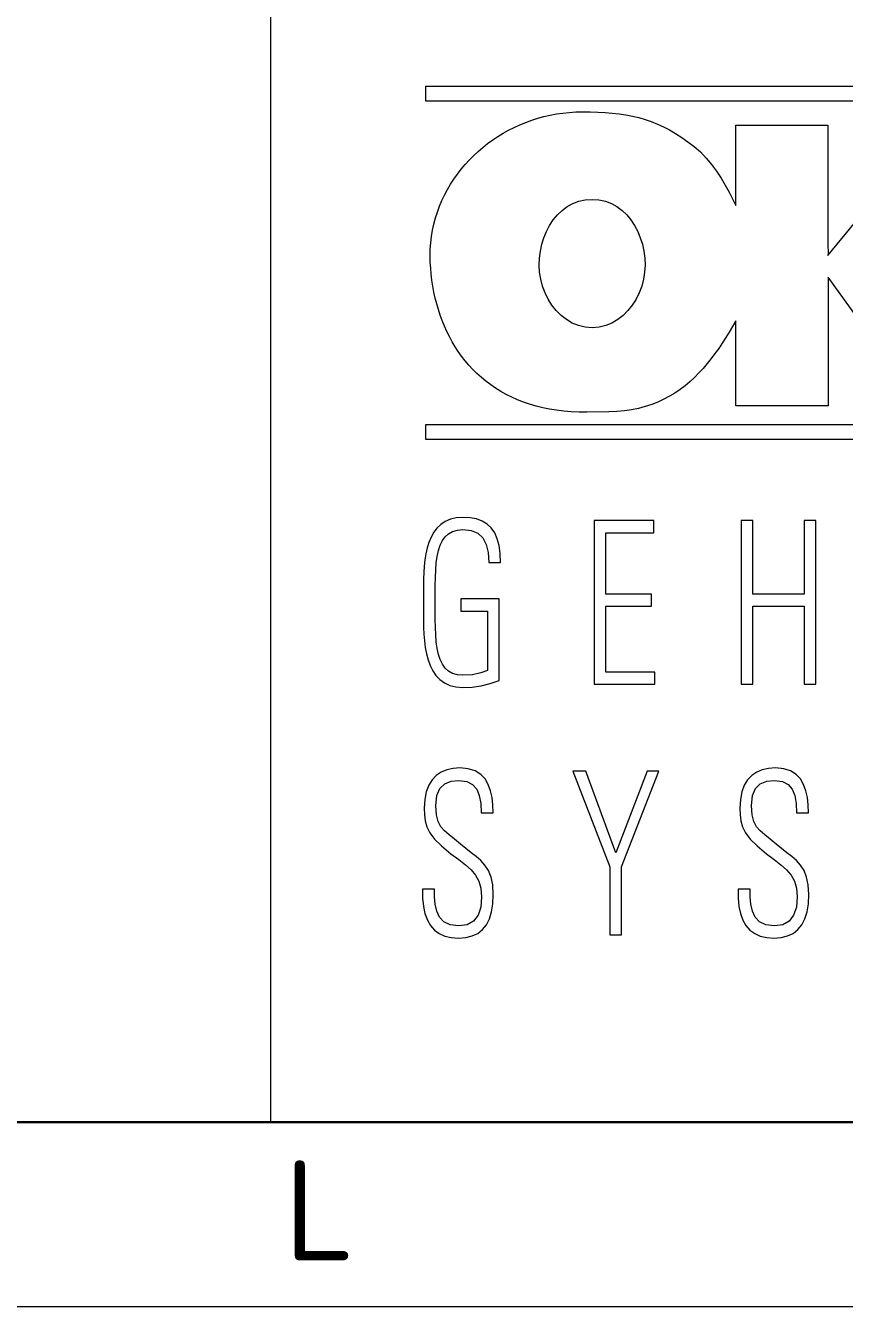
# Model space of a CAD drawing. Header units: millimetres. Extents: x 0 to 1188, y 0 to 841.
# Drawn here: x 1047.69 to 1068.1, y 0.4 to 32.36 of the extents above; entities that cross this region are included whole.
import ezdxf

# ---------------------------------------------------------------- set-up
doc = ezdxf.new("R2010")
doc.units = ezdxf.units.MM
doc.linetypes.add('SLD-Durchgehend', pattern=[0])
doc.styles.add('SLDTEXTSTYLE1', font='isocp___.ttf', dxfattribs={"width": 1.1})

msp = doc.modelspace()

# ---------------------------------------------------------------- linework, layer by layer
at = {"color": 7, "linetype": 'SLD-Durchgehend', "lineweight": 0}
for p, q in [((1053.799, 5), (1053.799, 53)), ((1057.662, 30.85), (1083.537, 30.85)), ((1057.662, 30.475), (1057.662, 30.85)), ((1057.662, 30.85), (1083.537, 30.85)), ((1057.662, 30.475), (1057.662, 30.85)), ((1083.537, 30.475), (1057.662, 30.475)), ((1083.537, 30.475), (1057.662, 30.475)), ((1060.305, 30), (1060.456, 30.048)), ((1060.305, 30), (1060.456, 30.048)), ((1060.456, 30.048), (1060.609, 30.09)), ((1060.456, 30.048), (1060.609, 30.09)), ((1060.609, 30.09), (1060.764, 30.126)), ((1060.609, 30.09), (1060.764, 30.126)), ((1060.764, 30.126), (1060.921, 30.156)), ((1060.764, 30.126), (1060.921, 30.156)), ((1060.921, 30.156), (1061.08, 30.179)), ((1060.921, 30.156), (1061.08, 30.179)), ((1061.08, 30.179), (1061.241, 30.196)), ((1061.08, 30.179), (1061.241, 30.196)), ((1061.241, 30.196), (1061.403, 30.207)), ((1061.241, 30.196), (1061.403, 30.207)), ((1061.403, 30.207), (1061.567, 30.21)), ((1061.403, 30.207), (1061.567, 30.21)), ((1061.567, 30.21), (1061.764, 30.208)), ((1061.567, 30.21), (1061.764, 30.208)), ((1061.764, 30.208), (1061.954, 30.203)), ((1061.764, 30.208), (1061.954, 30.203)), ((1061.954, 30.203), (1062.138, 30.193)), ((1061.954, 30.203), (1062.138, 30.193)), ((1062.138, 30.193), (1062.315, 30.178)), ((1062.138, 30.193), (1062.315, 30.178)), ((1062.315, 30.178), (1062.487, 30.159)), ((1062.315, 30.178), (1062.487, 30.159)), ((1062.487, 30.159), (1062.654, 30.133)), ((1062.487, 30.159), (1062.654, 30.133)), ((1062.654, 30.133), (1062.817, 30.102)), ((1062.654, 30.133), (1062.817, 30.102)), ((1062.817, 30.102), (1062.977, 30.064)), ((1062.817, 30.102), (1062.977, 30.064)), ((1062.977, 30.064), (1063.134, 30.018)), ((1062.977, 30.064), (1063.134, 30.018)), ((1059.594, 29.674), (1059.73, 29.75)), ((1059.594, 29.674), (1059.73, 29.75)), ((1059.73, 29.75), (1059.869, 29.821)), ((1059.73, 29.75), (1059.869, 29.821)), ((1059.869, 29.821), (1060.012, 29.886)), ((1059.869, 29.821), (1060.012, 29.886)), ((1060.012, 29.886), (1060.157, 29.946)), ((1060.012, 29.886), (1060.157, 29.946)), ((1060.157, 29.946), (1060.305, 30)), ((1060.157, 29.946), (1060.305, 30)), ((1063.134, 30.018), (1063.288, 29.966)), ((1063.134, 30.018), (1063.288, 29.966)), ((1063.288, 29.966), (1063.441, 29.905)), ((1063.288, 29.966), (1063.441, 29.905)), ((1063.441, 29.905), (1063.592, 29.835)), ((1063.441, 29.905), (1063.592, 29.835)), ((1063.592, 29.835), (1063.744, 29.757)), ((1063.592, 29.835), (1063.744, 29.757)), ((1063.744, 29.757), (1063.895, 29.669)), ((1063.744, 29.757), (1063.895, 29.669)), ((1065.392, 28.255), (1065.392, 29.875)), ((1065.392, 29.875), (1067.692, 29.875)), ((1065.392, 28.255), (1065.392, 29.875)), ((1065.392, 29.875), (1067.692, 29.875)), ((1067.692, 26.62), (1070.372, 29.91)), ((1067.692, 26.62), (1070.372, 29.91)), ((1067.692, 29.875), (1067.692, 29.673)), ((1067.692, 29.875), (1067.692, 29.673)), ((1059.086, 29.32), (1059.207, 29.416)), ((1059.086, 29.32), (1059.207, 29.416)), ((1059.207, 29.416), (1059.332, 29.507)), ((1059.207, 29.416), (1059.332, 29.507)), ((1059.332, 29.507), (1059.461, 29.593)), ((1059.332, 29.507), (1059.461, 29.593)), ((1059.461, 29.593), (1059.594, 29.674)), ((1059.461, 29.593), (1059.594, 29.674)), ((1063.895, 29.669), (1064.047, 29.572)), ((1063.895, 29.669), (1064.047, 29.572)), ((1064.047, 29.572), (1064.201, 29.464)), ((1064.047, 29.572), (1064.201, 29.464)), ((1064.201, 29.464), (1064.357, 29.345)), ((1064.201, 29.464), (1064.357, 29.345)), ((1067.692, 29.673), (1067.692, 29.479)), ((1067.692, 29.673), (1067.692, 29.479)), ((1067.692, 29.479), (1067.692, 29.293)), ((1067.692, 29.479), (1067.692, 29.293)), ((1058.748, 29.006), (1058.856, 29.115)), ((1058.748, 29.006), (1058.856, 29.115)), ((1058.856, 29.115), (1058.969, 29.22)), ((1058.856, 29.115), (1058.969, 29.22)), ((1058.969, 29.22), (1059.086, 29.32)), ((1058.969, 29.22), (1059.086, 29.32)), ((1064.357, 29.345), (1064.511, 29.207)), ((1064.357, 29.345), (1064.511, 29.207)), ((1064.511, 29.207), (1064.655, 29.056)), ((1064.511, 29.207), (1064.655, 29.056)), ((1067.692, 29.293), (1067.692, 29.114)), ((1067.692, 29.293), (1067.692, 29.114)), ((1067.692, 29.114), (1067.692, 28.94)), ((1067.692, 29.114), (1067.692, 28.94)), ((1058.453, 28.654), (1058.546, 28.775)), ((1058.453, 28.654), (1058.546, 28.775)), ((1058.546, 28.775), (1058.645, 28.893)), ((1058.546, 28.775), (1058.645, 28.893)), ((1058.645, 28.893), (1058.748, 29.006)), ((1058.645, 28.893), (1058.748, 29.006)), ((1064.655, 29.056), (1064.789, 28.894)), ((1064.655, 29.056), (1064.789, 28.894)), ((1064.789, 28.894), (1064.912, 28.725)), ((1064.789, 28.894), (1064.912, 28.725)), ((1067.692, 28.94), (1067.692, 28.77)), ((1067.692, 28.94), (1067.692, 28.77)), ((1067.692, 28.77), (1067.692, 28.603)), ((1067.692, 28.77), (1067.692, 28.603)), ((1058.281, 28.4), (1058.364, 28.529)), ((1058.281, 28.4), (1058.364, 28.529)), ((1058.364, 28.529), (1058.453, 28.654)), ((1058.364, 28.529), (1058.453, 28.654)), ((1064.912, 28.725), (1065.026, 28.551)), ((1064.912, 28.725), (1065.026, 28.551)), ((1065.026, 28.551), (1065.13, 28.376)), ((1065.026, 28.551), (1065.13, 28.376)), ((1067.692, 28.603), (1067.692, 28.437)), ((1067.692, 28.603), (1067.692, 28.437)), ((1058.067, 27.994), (1058.133, 28.133)), ((1058.067, 27.994), (1058.133, 28.133)), ((1058.133, 28.133), (1058.204, 28.268)), ((1058.133, 28.133), (1058.204, 28.268)), ((1058.204, 28.268), (1058.281, 28.4)), ((1058.204, 28.268), (1058.281, 28.4)), ((1065.13, 28.376), (1065.226, 28.203)), ((1065.13, 28.376), (1065.226, 28.203)), ((1065.226, 28.203), (1065.313, 28.035)), ((1065.226, 28.203), (1065.313, 28.035)), ((1065.394, 28.131), (1065.392, 28.255)), ((1065.394, 28.131), (1065.392, 28.255)), ((1065.396, 27.996), (1065.394, 28.131)), ((1065.396, 27.996), (1065.394, 28.131)), ((1067.692, 28.437), (1067.692, 28.272)), ((1067.692, 28.437), (1067.692, 28.272)), ((1067.692, 28.272), (1067.692, 28.107)), ((1067.692, 28.272), (1067.692, 28.107)), ((1057.954, 27.707), (1058.008, 27.852)), ((1057.954, 27.707), (1058.008, 27.852)), ((1058.008, 27.852), (1058.067, 27.994)), ((1058.008, 27.852), (1058.067, 27.994)), ((1061.064, 27.749), (1061.192, 27.843)), ((1061.064, 27.749), (1061.192, 27.843)), ((1061.192, 27.843), (1061.331, 27.92)), ((1061.192, 27.843), (1061.331, 27.92)), ((1061.331, 27.92), (1061.481, 27.977)), ((1061.331, 27.92), (1061.481, 27.977)), ((1061.481, 27.977), (1061.641, 28.013)), ((1061.481, 27.977), (1061.641, 28.013)), ((1061.641, 28.013), (1061.812, 28.025)), ((1061.641, 28.013), (1061.812, 28.025)), ((1061.812, 28.025), (1061.983, 28.013)), ((1061.812, 28.025), (1061.983, 28.013)), ((1061.983, 28.013), (1062.143, 27.977)), ((1061.983, 28.013), (1062.143, 27.977)), ((1062.143, 27.977), (1062.293, 27.92)), ((1062.143, 27.977), (1062.293, 27.92)), ((1062.293, 27.92), (1062.432, 27.843)), ((1062.293, 27.92), (1062.432, 27.843)), ((1062.432, 27.843), (1062.56, 27.749)), ((1062.432, 27.843), (1062.56, 27.749)), ((1065.313, 28.035), (1065.392, 27.875)), ((1065.313, 28.035), (1065.392, 27.875)), ((1065.392, 27.875), (1065.396, 27.996)), ((1065.392, 27.875), (1065.396, 27.996)), ((1067.692, 28.107), (1067.692, 27.939)), ((1067.692, 28.107), (1067.692, 27.939)), ((1067.692, 27.939), (1067.692, 27.767)), ((1067.692, 27.939), (1067.692, 27.767)), ((1057.868, 27.41), (1057.908, 27.56)), ((1057.868, 27.41), (1057.908, 27.56)), ((1057.908, 27.56), (1057.954, 27.707)), ((1057.908, 27.56), (1057.954, 27.707)), ((1060.753, 27.375), (1060.844, 27.512)), ((1060.753, 27.375), (1060.844, 27.512)), ((1060.844, 27.512), (1060.948, 27.638)), ((1060.844, 27.512), (1060.948, 27.638)), ((1060.948, 27.638), (1061.064, 27.749)), ((1060.948, 27.638), (1061.064, 27.749)), ((1062.56, 27.749), (1062.676, 27.638)), ((1062.56, 27.749), (1062.676, 27.638)), ((1062.676, 27.638), (1062.779, 27.512)), ((1062.676, 27.638), (1062.779, 27.512)), ((1062.779, 27.512), (1062.871, 27.375)), ((1062.779, 27.512), (1062.871, 27.375)), ((1067.692, 27.767), (1067.692, 27.592)), ((1067.692, 27.767), (1067.692, 27.592)), ((1067.692, 27.592), (1067.692, 27.41)), ((1067.692, 27.592), (1067.692, 27.41)), ((1057.808, 27.102), (1057.834, 27.257)), ((1057.808, 27.102), (1057.834, 27.257)), ((1057.834, 27.257), (1057.868, 27.41)), ((1057.834, 27.257), (1057.868, 27.41)), ((1060.61, 27.069), (1060.675, 27.226)), ((1060.61, 27.069), (1060.675, 27.226)), ((1060.675, 27.226), (1060.753, 27.375)), ((1060.675, 27.226), (1060.753, 27.375)), ((1062.871, 27.375), (1062.949, 27.226)), ((1062.871, 27.375), (1062.949, 27.226)), ((1062.949, 27.226), (1063.014, 27.069)), ((1062.949, 27.226), (1063.014, 27.069)), ((1067.692, 27.41), (1067.692, 27.222)), ((1067.692, 27.41), (1067.692, 27.222)), ((1067.692, 27.222), (1067.692, 27.026)), ((1067.692, 27.222), (1067.692, 27.026)), ((1057.777, 26.785), (1057.789, 26.944)), ((1057.777, 26.785), (1057.789, 26.944)), ((1057.789, 26.944), (1057.808, 27.102)), ((1057.789, 26.944), (1057.808, 27.102)), ((1060.522, 26.734), (1060.559, 26.904)), ((1060.522, 26.734), (1060.559, 26.904)), ((1060.559, 26.904), (1060.61, 27.069)), ((1060.559, 26.904), (1060.61, 27.069)), ((1063.014, 27.069), (1063.065, 26.904)), ((1063.014, 27.069), (1063.065, 26.904)), ((1063.065, 26.904), (1063.102, 26.734)), ((1063.065, 26.904), (1063.102, 26.734)), ((1067.692, 27.026), (1067.692, 26.82)), ((1067.692, 27.026), (1067.692, 26.82)), ((1057.773, 26.623), (1057.777, 26.785)), ((1057.773, 26.623), (1057.777, 26.785)), ((1057.777, 26.46), (1057.773, 26.623)), ((1057.777, 26.46), (1057.773, 26.623)), ((1060.492, 26.385), (1060.499, 26.56)), ((1060.492, 26.385), (1060.499, 26.56)), ((1060.499, 26.56), (1060.522, 26.734)), ((1060.499, 26.56), (1060.522, 26.734)), ((1063.102, 26.734), (1063.124, 26.56)), ((1063.102, 26.734), (1063.124, 26.56)), ((1063.124, 26.56), (1063.132, 26.385)), ((1063.124, 26.56), (1063.132, 26.385)), ((1067.692, 26.82), (1067.695, 26.759)), ((1067.692, 26.82), (1067.695, 26.759)), ((1067.695, 26.681), (1067.692, 26.62)), ((1067.695, 26.681), (1067.692, 26.62)), ((1067.695, 26.759), (1067.695, 26.681)), ((1067.695, 26.759), (1067.695, 26.681)), ((1057.786, 26.307), (1057.777, 26.46)), ((1057.786, 26.307), (1057.777, 26.46)), ((1057.8, 26.156), (1057.786, 26.307)), ((1057.8, 26.156), (1057.786, 26.307)), ((1060.501, 26.208), (1060.492, 26.385)), ((1060.501, 26.208), (1060.492, 26.385)), ((1060.53, 26.032), (1060.501, 26.208)), ((1060.53, 26.032), (1060.501, 26.208)), ((1063.122, 26.208), (1063.094, 26.032)), ((1063.122, 26.208), (1063.094, 26.032)), ((1063.132, 26.385), (1063.122, 26.208)), ((1063.132, 26.385), (1063.122, 26.208)), ((1057.818, 26.005), (1057.8, 26.156)), ((1057.818, 26.005), (1057.8, 26.156)), ((1057.84, 25.856), (1057.818, 26.005)), ((1057.84, 25.856), (1057.818, 26.005)), ((1060.576, 25.86), (1060.53, 26.032)), ((1060.576, 25.86), (1060.53, 26.032)), ((1063.094, 26.032), (1063.048, 25.86)), ((1063.094, 26.032), (1063.048, 25.86)), ((1070.007, 22.87), (1067.697, 26.085)), ((1067.697, 26.085), (1067.697, 26.022)), ((1070.007, 22.87), (1067.697, 26.085)), ((1067.697, 26.085), (1067.697, 26.022)), ((1067.697, 26.022), (1067.697, 25.878)), ((1067.697, 26.022), (1067.697, 25.878)), ((1057.868, 25.708), (1057.84, 25.856)), ((1057.868, 25.708), (1057.84, 25.856)), ((1057.899, 25.562), (1057.868, 25.708)), ((1057.899, 25.562), (1057.868, 25.708)), ((1060.638, 25.693), (1060.576, 25.86)), ((1060.638, 25.693), (1060.576, 25.86)), ((1060.717, 25.534), (1060.638, 25.693)), ((1060.717, 25.534), (1060.638, 25.693)), ((1062.985, 25.693), (1062.907, 25.534)), ((1062.985, 25.693), (1062.907, 25.534)), ((1063.048, 25.86), (1062.985, 25.693)), ((1063.048, 25.86), (1062.985, 25.693)), ((1067.697, 25.878), (1067.697, 25.725)), ((1067.697, 25.878), (1067.697, 25.725)), ((1067.697, 25.725), (1067.697, 22.87)), ((1067.697, 25.725), (1067.697, 22.87)), ((1057.936, 25.418), (1057.899, 25.562)), ((1057.936, 25.418), (1057.899, 25.562)), ((1057.977, 25.276), (1057.936, 25.418)), ((1057.977, 25.276), (1057.936, 25.418)), ((1058.022, 25.135), (1057.977, 25.276)), ((1058.022, 25.135), (1057.977, 25.276)), ((1060.811, 25.385), (1060.717, 25.534)), ((1060.811, 25.385), (1060.717, 25.534)), ((1060.919, 25.249), (1060.811, 25.385)), ((1060.919, 25.249), (1060.811, 25.385)), ((1061.04, 25.128), (1060.919, 25.249)), ((1061.04, 25.128), (1060.919, 25.249)), ((1062.705, 25.249), (1062.584, 25.128)), ((1062.705, 25.249), (1062.584, 25.128)), ((1062.813, 25.385), (1062.705, 25.249)), ((1062.813, 25.385), (1062.705, 25.249)), ((1062.907, 25.534), (1062.813, 25.385)), ((1062.907, 25.534), (1062.813, 25.385)), ((1058.072, 24.998), (1058.022, 25.135)), ((1058.072, 24.998), (1058.022, 25.135)), ((1058.127, 24.862), (1058.072, 24.998)), ((1058.127, 24.862), (1058.072, 24.998)), ((1061.173, 25.023), (1061.04, 25.128)), ((1061.173, 25.023), (1061.04, 25.128)), ((1061.318, 24.938), (1061.173, 25.023)), ((1061.318, 24.938), (1061.173, 25.023)), ((1061.473, 24.874), (1061.318, 24.938)), ((1061.473, 24.874), (1061.318, 24.938)), ((1062.306, 24.938), (1062.15, 24.874)), ((1062.306, 24.938), (1062.15, 24.874)), ((1062.451, 25.023), (1062.306, 24.938)), ((1062.451, 25.023), (1062.306, 24.938)), ((1062.584, 25.128), (1062.451, 25.023)), ((1062.584, 25.128), (1062.451, 25.023)), ((1065.392, 24.99), (1065.311, 24.85)), ((1065.392, 24.99), (1065.311, 24.85)), ((1065.393, 24.921), (1065.392, 24.99)), ((1065.393, 24.921), (1065.392, 24.99)), ((1058.187, 24.729), (1058.127, 24.862)), ((1058.187, 24.729), (1058.127, 24.862)), ((1058.252, 24.599), (1058.187, 24.729)), ((1058.252, 24.599), (1058.187, 24.729)), ((1061.638, 24.834), (1061.473, 24.874)), ((1061.638, 24.834), (1061.473, 24.874)), ((1061.812, 24.82), (1061.638, 24.834)), ((1061.812, 24.82), (1061.638, 24.834)), ((1061.986, 24.834), (1061.812, 24.82)), ((1061.986, 24.834), (1061.812, 24.82)), ((1062.15, 24.874), (1061.986, 24.834)), ((1062.15, 24.874), (1061.986, 24.834)), ((1065.229, 24.711), (1065.144, 24.574)), ((1065.229, 24.711), (1065.144, 24.574)), ((1065.311, 24.85), (1065.229, 24.711)), ((1065.311, 24.85), (1065.229, 24.711)), ((1065.392, 24.785), (1065.394, 24.847)), ((1065.392, 24.785), (1065.394, 24.847)), ((1065.392, 22.87), (1065.392, 24.785)), ((1065.392, 22.87), (1065.392, 24.785)), ((1065.394, 24.847), (1065.393, 24.921)), ((1065.394, 24.847), (1065.393, 24.921)), ((1058.321, 24.472), (1058.252, 24.599)), ((1058.321, 24.472), (1058.252, 24.599)), ((1058.395, 24.348), (1058.321, 24.472)), ((1058.395, 24.348), (1058.321, 24.472)), ((1058.474, 24.227), (1058.395, 24.348)), ((1058.474, 24.227), (1058.395, 24.348)), ((1064.968, 24.307), (1064.876, 24.177)), ((1064.968, 24.307), (1064.876, 24.177)), ((1065.058, 24.439), (1064.968, 24.307)), ((1065.058, 24.439), (1064.968, 24.307)), ((1065.144, 24.574), (1065.058, 24.439)), ((1065.144, 24.574), (1065.058, 24.439)), ((1058.557, 24.109), (1058.474, 24.227)), ((1058.557, 24.109), (1058.474, 24.227)), ((1058.646, 23.996), (1058.557, 24.109)), ((1058.646, 23.996), (1058.557, 24.109)), ((1058.74, 23.885), (1058.646, 23.996)), ((1058.74, 23.885), (1058.646, 23.996)), ((1064.781, 24.05), (1064.682, 23.926)), ((1064.781, 24.05), (1064.682, 23.926)), ((1064.876, 24.177), (1064.781, 24.05)), ((1064.876, 24.177), (1064.781, 24.05)), ((1058.838, 23.779), (1058.74, 23.885)), ((1058.838, 23.779), (1058.74, 23.885)), ((1058.941, 23.677), (1058.838, 23.779)), ((1058.941, 23.677), (1058.838, 23.779)), ((1059.05, 23.579), (1058.941, 23.677)), ((1059.05, 23.579), (1058.941, 23.677)), ((1064.473, 23.692), (1064.363, 23.581)), ((1064.473, 23.692), (1064.363, 23.581)), ((1064.58, 23.807), (1064.473, 23.692)), ((1064.58, 23.807), (1064.473, 23.692)), ((1064.682, 23.926), (1064.58, 23.807)), ((1064.682, 23.926), (1064.58, 23.807)), ((1059.163, 23.485), (1059.05, 23.579)), ((1059.163, 23.485), (1059.05, 23.579)), ((1059.282, 23.396), (1059.163, 23.485)), ((1059.282, 23.396), (1059.163, 23.485)), ((1059.405, 23.312), (1059.282, 23.396)), ((1059.405, 23.312), (1059.282, 23.396)), ((1064.128, 23.375), (1064.004, 23.28)), ((1064.128, 23.375), (1064.004, 23.28)), ((1064.248, 23.475), (1064.128, 23.375)), ((1064.248, 23.475), (1064.128, 23.375)), ((1064.363, 23.581), (1064.248, 23.475)), ((1064.363, 23.581), (1064.248, 23.475)), ((1059.534, 23.233), (1059.405, 23.312)), ((1059.534, 23.233), (1059.405, 23.312)), ((1059.668, 23.158), (1059.534, 23.233)), ((1059.668, 23.158), (1059.534, 23.233)), ((1059.807, 23.089), (1059.668, 23.158)), ((1059.807, 23.089), (1059.668, 23.158)), ((1059.951, 23.025), (1059.807, 23.089)), ((1059.951, 23.025), (1059.807, 23.089)), ((1060.1, 22.966), (1059.951, 23.025)), ((1060.1, 22.966), (1059.951, 23.025)), ((1063.598, 23.035), (1063.451, 22.967)), ((1063.598, 23.035), (1063.451, 22.967)), ((1063.739, 23.11), (1063.598, 23.035)), ((1063.739, 23.11), (1063.598, 23.035)), ((1063.874, 23.192), (1063.739, 23.11)), ((1063.874, 23.192), (1063.739, 23.11)), ((1064.004, 23.28), (1063.874, 23.192)), ((1064.004, 23.28), (1063.874, 23.192)), ((1060.254, 22.914), (1060.1, 22.966)), ((1060.254, 22.914), (1060.1, 22.966)), ((1060.414, 22.867), (1060.254, 22.914)), ((1060.414, 22.867), (1060.254, 22.914)), ((1060.579, 22.826), (1060.414, 22.867)), ((1060.579, 22.826), (1060.414, 22.867)), ((1060.75, 22.791), (1060.579, 22.826)), ((1060.75, 22.791), (1060.579, 22.826)), ((1060.925, 22.763), (1060.75, 22.791)), ((1060.925, 22.763), (1060.75, 22.791)), ((1061.106, 22.741), (1060.925, 22.763)), ((1061.106, 22.741), (1060.925, 22.763)), ((1061.293, 22.725), (1061.106, 22.741)), ((1061.293, 22.725), (1061.106, 22.741)), ((1061.485, 22.717), (1061.293, 22.725)), ((1061.485, 22.717), (1061.293, 22.725)), ((1061.682, 22.715), (1061.485, 22.717)), ((1061.682, 22.715), (1061.485, 22.717)), ((1062.232, 22.725), (1061.682, 22.715)), ((1062.232, 22.725), (1061.682, 22.715)), ((1062.428, 22.732), (1062.232, 22.725)), ((1062.428, 22.732), (1062.232, 22.725)), ((1062.617, 22.749), (1062.428, 22.732)), ((1062.617, 22.749), (1062.428, 22.732)), ((1062.798, 22.775), (1062.617, 22.749)), ((1062.798, 22.775), (1062.617, 22.749)), ((1062.971, 22.81), (1062.798, 22.775)), ((1062.971, 22.81), (1062.798, 22.775)), ((1063.138, 22.854), (1062.971, 22.81)), ((1063.138, 22.854), (1062.971, 22.81)), ((1063.298, 22.906), (1063.138, 22.854)), ((1063.298, 22.906), (1063.138, 22.854)), ((1063.451, 22.967), (1063.298, 22.906)), ((1063.451, 22.967), (1063.298, 22.906)), ((1067.697, 22.87), (1065.392, 22.87)), ((1067.697, 22.87), (1065.392, 22.87)), ((1057.662, 22.41), (1083.537, 22.41)), ((1057.662, 22.03), (1057.662, 22.41)), ((1057.662, 22.41), (1083.537, 22.41)), ((1057.662, 22.03), (1057.662, 22.41)), ((1083.537, 22.03), (1057.662, 22.03)), ((1083.537, 22.03), (1057.662, 22.03)), ((1057.943, 19.822), (1057.863, 19.716)), ((1057.943, 19.822), (1057.863, 19.716)), ((1058.038, 19.913), (1057.943, 19.822)), ((1058.038, 19.913), (1057.943, 19.822)), ((1058.149, 19.988), (1058.038, 19.913)), ((1058.149, 19.988), (1058.038, 19.913)), ((1058.278, 20.043), (1058.149, 19.988)), ((1058.278, 20.043), (1058.149, 19.988)), ((1058.425, 20.078), (1058.278, 20.043)), ((1058.425, 20.078), (1058.278, 20.043)), ((1058.592, 20.09), (1058.425, 20.078)), ((1058.592, 20.09), (1058.425, 20.078)), ((1058.77, 20.08), (1058.592, 20.09)), ((1058.77, 20.08), (1058.592, 20.09)), ((1058.93, 20.049), (1058.77, 20.08)), ((1058.93, 20.049), (1058.77, 20.08)), ((1059.071, 19.996), (1058.93, 20.049)), ((1059.071, 19.996), (1058.93, 20.049)), ((1059.194, 19.922), (1059.071, 19.996)), ((1059.194, 19.922), (1059.071, 19.996)), ((1059.298, 19.824), (1059.194, 19.922)), ((1059.298, 19.824), (1059.194, 19.922)), ((1059.382, 19.702), (1059.298, 19.824)), ((1059.382, 19.702), (1059.298, 19.824)), ((1061.867, 20.01), (1061.867, 15.925)), ((1063.347, 20.01), (1061.867, 20.01)), ((1061.867, 20.01), (1061.867, 15.925)), ((1063.347, 20.01), (1061.867, 20.01)), ((1063.347, 19.705), (1063.347, 20.01)), ((1063.347, 19.705), (1063.347, 20.01)), ((1065.817, 20.01), (1065.527, 20.01)), ((1065.527, 20.01), (1065.527, 15.925)), ((1065.817, 20.01), (1065.527, 20.01)), ((1065.527, 20.01), (1065.527, 15.925)), ((1065.817, 18.175), (1065.817, 20.01)), ((1065.817, 18.175), (1065.817, 20.01)), ((1067.392, 20.01), (1067.102, 20.01)), ((1067.102, 20.01), (1067.102, 18.175)), ((1067.392, 20.01), (1067.102, 20.01)), ((1067.102, 20.01), (1067.102, 18.175)), ((1067.392, 15.925), (1067.392, 20.01)), ((1067.392, 15.925), (1067.392, 20.01)), ((1057.797, 19.596), (1057.743, 19.466)), ((1057.797, 19.596), (1057.743, 19.466)), ((1057.863, 19.716), (1057.797, 19.596)), ((1057.863, 19.716), (1057.797, 19.596)), ((1058.022, 19.393), (1058.077, 19.508)), ((1058.022, 19.393), (1058.077, 19.508)), ((1058.077, 19.508), (1058.146, 19.604)), ((1058.077, 19.508), (1058.146, 19.604)), ((1058.146, 19.604), (1058.23, 19.682)), ((1058.146, 19.604), (1058.23, 19.682)), ((1058.23, 19.682), (1058.331, 19.738)), ((1058.23, 19.682), (1058.331, 19.738)), ((1058.331, 19.738), (1058.451, 19.773)), ((1058.331, 19.738), (1058.451, 19.773)), ((1058.451, 19.773), (1058.592, 19.785)), ((1058.451, 19.773), (1058.592, 19.785)), ((1058.592, 19.785), (1058.799, 19.761)), ((1058.592, 19.785), (1058.799, 19.761)), ((1058.799, 19.761), (1058.964, 19.691)), ((1058.799, 19.761), (1058.964, 19.691)), ((1058.964, 19.691), (1059.087, 19.576)), ((1058.964, 19.691), (1059.087, 19.576)), ((1059.087, 19.576), (1059.172, 19.415)), ((1059.087, 19.576), (1059.172, 19.415)), ((1059.447, 19.556), (1059.382, 19.702)), ((1059.447, 19.556), (1059.382, 19.702)), ((1059.493, 19.385), (1059.447, 19.556)), ((1059.493, 19.385), (1059.447, 19.556)), ((1062.157, 18.175), (1062.157, 19.705)), ((1062.157, 19.705), (1063.347, 19.705)), ((1062.157, 18.175), (1062.157, 19.705)), ((1062.157, 19.705), (1063.347, 19.705)), ((1057.667, 19.178), (1057.643, 19.026)), ((1057.667, 19.178), (1057.643, 19.026)), ((1057.7, 19.326), (1057.667, 19.178)), ((1057.7, 19.326), (1057.667, 19.178)), ((1057.743, 19.466), (1057.7, 19.326)), ((1057.743, 19.466), (1057.7, 19.326)), ((1057.948, 19.114), (1057.98, 19.261)), ((1057.948, 19.114), (1057.98, 19.261)), ((1057.98, 19.261), (1058.022, 19.393)), ((1057.98, 19.261), (1058.022, 19.393)), ((1059.172, 19.415), (1059.221, 19.212)), ((1059.172, 19.415), (1059.221, 19.212)), ((1059.221, 19.212), (1059.237, 18.965)), ((1059.221, 19.212), (1059.237, 18.965)), ((1059.52, 19.188), (1059.493, 19.385)), ((1059.52, 19.188), (1059.493, 19.385)), ((1059.527, 18.965), (1059.52, 19.188)), ((1059.527, 18.965), (1059.52, 19.188)), ((1057.626, 18.869), (1057.615, 18.711)), ((1057.626, 18.869), (1057.615, 18.711)), ((1057.643, 19.026), (1057.626, 18.869)), ((1057.643, 19.026), (1057.626, 18.869)), ((1057.911, 18.776), (1057.926, 18.952)), ((1057.911, 18.776), (1057.926, 18.952)), ((1057.926, 18.952), (1057.948, 19.114)), ((1057.926, 18.952), (1057.948, 19.114)), ((1059.237, 18.965), (1059.527, 18.965)), ((1059.237, 18.965), (1059.527, 18.965)), ((1057.608, 18.554), (1057.606, 18.398)), ((1057.608, 18.554), (1057.606, 18.398)), ((1057.615, 18.711), (1057.608, 18.554)), ((1057.615, 18.711), (1057.608, 18.554)), ((1057.898, 18.39), (1057.903, 18.589)), ((1057.898, 18.39), (1057.903, 18.589)), ((1057.903, 18.589), (1057.911, 18.776)), ((1057.903, 18.589), (1057.911, 18.776)), ((1057.606, 18.398), (1057.606, 18.247)), ((1057.606, 18.398), (1057.606, 18.247)), ((1057.606, 18.247), (1057.606, 18.102)), ((1057.606, 18.247), (1057.606, 18.102)), ((1057.897, 18.182), (1057.898, 18.39)), ((1057.897, 18.182), (1057.898, 18.39)), ((1057.606, 18.102), (1057.607, 17.965)), ((1057.606, 18.102), (1057.607, 17.965)), ((1057.607, 17.965), (1057.606, 17.82)), ((1057.607, 17.965), (1057.606, 17.82)), ((1057.897, 17.965), (1057.897, 18.182)), ((1057.897, 17.965), (1057.897, 18.182)), ((1057.897, 17.748), (1057.897, 17.965)), ((1057.897, 17.748), (1057.897, 17.965)), ((1059.492, 18.06), (1058.542, 18.06)), ((1058.542, 18.06), (1058.542, 17.75)), ((1059.492, 18.06), (1058.542, 18.06)), ((1058.542, 18.06), (1058.542, 17.75)), ((1059.492, 16.015), (1059.492, 18.06)), ((1059.492, 16.015), (1059.492, 18.06)), ((1063.292, 18.175), (1062.157, 18.175)), ((1063.292, 18.175), (1062.157, 18.175)), ((1063.292, 17.87), (1063.292, 18.175)), ((1063.292, 17.87), (1063.292, 18.175)), ((1067.102, 18.175), (1065.817, 18.175)), ((1067.102, 18.175), (1065.817, 18.175)), ((1057.606, 17.82), (1057.606, 17.667)), ((1057.606, 17.82), (1057.606, 17.667)), ((1057.606, 17.667), (1057.606, 17.507)), ((1057.606, 17.667), (1057.606, 17.507)), ((1057.898, 17.54), (1057.897, 17.748)), ((1057.898, 17.54), (1057.897, 17.748)), ((1058.542, 17.75), (1059.202, 17.75)), ((1058.542, 17.75), (1059.202, 17.75)), ((1059.202, 17.75), (1059.202, 16.27)), ((1059.202, 17.75), (1059.202, 16.27)), ((1062.157, 16.23), (1062.157, 17.87)), ((1062.157, 17.87), (1063.292, 17.87)), ((1062.157, 16.23), (1062.157, 17.87)), ((1062.157, 17.87), (1063.292, 17.87)), ((1065.817, 15.925), (1065.817, 17.87)), ((1065.817, 17.87), (1067.102, 17.87)), ((1065.817, 15.925), (1065.817, 17.87)), ((1065.817, 17.87), (1067.102, 17.87)), ((1067.102, 17.87), (1067.102, 15.925)), ((1067.102, 17.87), (1067.102, 15.925)), ((1057.606, 17.507), (1057.61, 17.342)), ((1057.606, 17.507), (1057.61, 17.342)), ((1057.61, 17.342), (1057.617, 17.175)), ((1057.61, 17.342), (1057.617, 17.175)), ((1057.903, 17.342), (1057.898, 17.54)), ((1057.903, 17.342), (1057.898, 17.54)), ((1057.911, 17.155), (1057.903, 17.342)), ((1057.911, 17.155), (1057.903, 17.342)), ((1057.617, 17.175), (1057.631, 17.009)), ((1057.617, 17.175), (1057.631, 17.009)), ((1057.631, 17.009), (1057.652, 16.845)), ((1057.631, 17.009), (1057.652, 16.845)), ((1057.926, 16.98), (1057.911, 17.155)), ((1057.926, 16.98), (1057.911, 17.155)), ((1057.948, 16.818), (1057.926, 16.98)), ((1057.948, 16.818), (1057.926, 16.98)), ((1057.652, 16.845), (1057.681, 16.686)), ((1057.652, 16.845), (1057.681, 16.686)), ((1057.681, 16.686), (1057.721, 16.534)), ((1057.681, 16.686), (1057.721, 16.534)), ((1057.98, 16.671), (1057.948, 16.818)), ((1057.98, 16.671), (1057.948, 16.818)), ((1058.022, 16.54), (1057.98, 16.671)), ((1058.022, 16.54), (1057.98, 16.671)), ((1057.721, 16.534), (1057.773, 16.391)), ((1057.721, 16.534), (1057.773, 16.391)), ((1057.773, 16.391), (1057.838, 16.26)), ((1057.773, 16.391), (1057.838, 16.26)), ((1058.077, 16.426), (1058.022, 16.54)), ((1058.077, 16.426), (1058.022, 16.54)), ((1058.146, 16.33), (1058.077, 16.426)), ((1058.146, 16.33), (1058.077, 16.426)), ((1058.23, 16.253), (1058.146, 16.33)), ((1058.23, 16.253), (1058.146, 16.33)), ((1057.838, 16.26), (1057.918, 16.143)), ((1057.838, 16.26), (1057.918, 16.143)), ((1057.918, 16.143), (1058.014, 16.042)), ((1057.918, 16.143), (1058.014, 16.042)), ((1058.014, 16.042), (1058.128, 15.959)), ((1058.014, 16.042), (1058.128, 15.959)), ((1058.331, 16.196), (1058.23, 16.253)), ((1058.331, 16.196), (1058.23, 16.253)), ((1058.451, 16.162), (1058.331, 16.196)), ((1058.451, 16.162), (1058.331, 16.196)), ((1058.592, 16.15), (1058.451, 16.162)), ((1058.592, 16.15), (1058.451, 16.162)), ((1058.828, 16.164), (1058.592, 16.15)), ((1058.828, 16.164), (1058.592, 16.15)), ((1059.033, 16.206), (1058.828, 16.164)), ((1059.033, 16.206), (1058.828, 16.164)), ((1059.202, 16.27), (1059.033, 16.206)), ((1059.202, 16.27), (1059.033, 16.206)), ((1059.273, 15.94), (1059.492, 16.015)), ((1059.273, 15.94), (1059.492, 16.015)), ((1063.377, 16.23), (1062.157, 16.23)), ((1063.377, 16.23), (1062.157, 16.23)), ((1063.377, 15.925), (1063.377, 16.23)), ((1063.377, 15.925), (1063.377, 16.23)), ((1058.128, 15.959), (1058.262, 15.897)), ((1058.128, 15.959), (1058.262, 15.897)), ((1058.262, 15.897), (1058.416, 15.858)), ((1058.262, 15.897), (1058.416, 15.858)), ((1058.416, 15.858), (1058.592, 15.845)), ((1058.416, 15.858), (1058.592, 15.845)), ((1058.592, 15.845), (1058.823, 15.855)), ((1058.592, 15.845), (1058.823, 15.855)), ((1058.823, 15.855), (1059.049, 15.887)), ((1058.823, 15.855), (1059.049, 15.887)), ((1059.049, 15.887), (1059.273, 15.94)), ((1059.049, 15.887), (1059.273, 15.94)), ((1061.867, 15.925), (1063.377, 15.925)), ((1061.867, 15.925), (1063.377, 15.925)), ((1065.527, 15.925), (1065.817, 15.925)), ((1065.527, 15.925), (1065.817, 15.925)), ((1067.102, 15.925), (1067.392, 15.925)), ((1067.102, 15.925), (1067.392, 15.925)), ((1058.188, 13.79), (1058.047, 13.732)), ((1058.188, 13.79), (1058.047, 13.732)), ((1058.345, 13.824), (1058.188, 13.79)), ((1058.345, 13.824), (1058.188, 13.79)), ((1058.517, 13.835), (1058.345, 13.824)), ((1058.517, 13.835), (1058.345, 13.824)), ((1058.724, 13.816), (1058.517, 13.835)), ((1058.724, 13.816), (1058.517, 13.835)), ((1058.895, 13.762), (1058.724, 13.816)), ((1058.895, 13.762), (1058.724, 13.816)), ((1059.033, 13.676), (1058.895, 13.762)), ((1059.033, 13.676), (1058.895, 13.762)), ((1061.657, 13.755), (1061.332, 13.755)), ((1061.332, 13.755), (1062.257, 11.365)), ((1061.657, 13.755), (1061.332, 13.755)), ((1061.332, 13.755), (1062.257, 11.365)), ((1062.407, 11.72), (1061.657, 13.755)), ((1062.407, 11.72), (1061.657, 13.755)), ((1063.187, 13.755), (1062.407, 11.72)), ((1063.187, 13.755), (1062.407, 11.72)), ((1062.547, 11.365), (1063.477, 13.755)), ((1062.547, 11.365), (1063.477, 13.755)), ((1063.477, 13.755), (1063.187, 13.755)), ((1063.477, 13.755), (1063.187, 13.755)), ((1066.056, 13.79), (1065.916, 13.732)), ((1066.056, 13.79), (1065.916, 13.732)), ((1066.212, 13.824), (1066.056, 13.79)), ((1066.212, 13.824), (1066.056, 13.79)), ((1066.382, 13.835), (1066.212, 13.824)), ((1066.382, 13.835), (1066.212, 13.824)), ((1066.589, 13.816), (1066.382, 13.835)), ((1066.589, 13.816), (1066.382, 13.835)), ((1066.76, 13.762), (1066.589, 13.816)), ((1066.76, 13.762), (1066.589, 13.816)), ((1066.898, 13.676), (1066.76, 13.762)), ((1066.898, 13.676), (1066.76, 13.762)), ((1057.82, 13.541), (1057.737, 13.406)), ((1057.82, 13.541), (1057.737, 13.406)), ((1057.924, 13.65), (1057.82, 13.541)), ((1057.924, 13.65), (1057.82, 13.541)), ((1058.047, 13.732), (1057.924, 13.65)), ((1058.047, 13.732), (1057.924, 13.65)), ((1058.018, 13.324), (1058.138, 13.441)), ((1058.018, 13.324), (1058.138, 13.441)), ((1058.138, 13.441), (1058.298, 13.506)), ((1058.138, 13.441), (1058.298, 13.506)), ((1058.298, 13.506), (1058.492, 13.525)), ((1058.298, 13.506), (1058.492, 13.525)), ((1058.492, 13.525), (1058.687, 13.5)), ((1058.492, 13.525), (1058.687, 13.5)), ((1058.687, 13.5), (1058.831, 13.427)), ((1058.687, 13.5), (1058.831, 13.427)), ((1058.831, 13.427), (1058.933, 13.31)), ((1058.831, 13.427), (1058.933, 13.31)), ((1059.141, 13.563), (1059.033, 13.676)), ((1059.141, 13.563), (1059.033, 13.676)), ((1059.222, 13.426), (1059.141, 13.563)), ((1059.222, 13.426), (1059.141, 13.563)), ((1059.279, 13.269), (1059.222, 13.426)), ((1059.279, 13.269), (1059.222, 13.426)), ((1065.689, 13.541), (1065.606, 13.406)), ((1065.689, 13.541), (1065.606, 13.406)), ((1065.793, 13.65), (1065.689, 13.541)), ((1065.793, 13.65), (1065.689, 13.541)), ((1065.916, 13.732), (1065.793, 13.65)), ((1065.916, 13.732), (1065.793, 13.65)), ((1065.887, 13.324), (1066.006, 13.441)), ((1065.887, 13.324), (1066.006, 13.441)), ((1066.006, 13.441), (1066.166, 13.506)), ((1066.006, 13.441), (1066.166, 13.506)), ((1066.166, 13.506), (1066.362, 13.525)), ((1066.166, 13.506), (1066.362, 13.525)), ((1066.362, 13.525), (1066.556, 13.5)), ((1066.362, 13.525), (1066.556, 13.5)), ((1066.556, 13.5), (1066.7, 13.427)), ((1066.556, 13.5), (1066.7, 13.427)), ((1066.7, 13.427), (1066.8, 13.31)), ((1066.7, 13.427), (1066.8, 13.31)), ((1067.006, 13.563), (1066.898, 13.676)), ((1067.006, 13.563), (1066.898, 13.676)), ((1067.087, 13.426), (1067.006, 13.563)), ((1067.087, 13.426), (1067.006, 13.563)), ((1067.144, 13.269), (1067.087, 13.426)), ((1067.144, 13.269), (1067.087, 13.426)), ((1057.676, 13.243), (1057.638, 13.051)), ((1057.676, 13.243), (1057.638, 13.051)), ((1057.737, 13.406), (1057.676, 13.243)), ((1057.737, 13.406), (1057.676, 13.243)), ((1057.917, 12.895), (1057.943, 13.145)), ((1057.917, 12.895), (1057.943, 13.145)), ((1057.943, 13.145), (1058.018, 13.324)), ((1057.943, 13.145), (1058.018, 13.324)), ((1058.933, 13.31), (1058.997, 13.151)), ((1058.933, 13.31), (1058.997, 13.151)), ((1058.997, 13.151), (1059.033, 12.953)), ((1058.997, 13.151), (1059.033, 12.953)), ((1059.316, 13.097), (1059.279, 13.269)), ((1059.316, 13.097), (1059.279, 13.269)), ((1065.545, 13.243), (1065.508, 13.051)), ((1065.545, 13.243), (1065.508, 13.051)), ((1065.606, 13.406), (1065.545, 13.243)), ((1065.606, 13.406), (1065.545, 13.243)), ((1065.787, 12.895), (1065.813, 13.145)), ((1065.787, 12.895), (1065.813, 13.145)), ((1065.813, 13.145), (1065.887, 13.324)), ((1065.813, 13.145), (1065.887, 13.324)), ((1066.8, 13.31), (1066.864, 13.151)), ((1066.8, 13.31), (1066.864, 13.151)), ((1066.864, 13.151), (1066.899, 12.953)), ((1066.864, 13.151), (1066.899, 12.953)), ((1067.181, 13.097), (1067.144, 13.269)), ((1067.181, 13.097), (1067.144, 13.269)), ((1057.638, 13.051), (1057.627, 12.83)), ((1057.638, 13.051), (1057.627, 12.83)), ((1057.627, 12.83), (1057.632, 12.665)), ((1057.627, 12.83), (1057.632, 12.665)), ((1057.932, 12.669), (1057.917, 12.895)), ((1057.932, 12.669), (1057.917, 12.895)), ((1059.033, 12.953), (1059.047, 12.72)), ((1059.033, 12.953), (1059.047, 12.72)), ((1059.336, 12.912), (1059.316, 13.097)), ((1059.336, 12.912), (1059.316, 13.097)), ((1059.342, 12.72), (1059.336, 12.912)), ((1059.342, 12.72), (1059.336, 12.912)), ((1065.508, 13.051), (1065.497, 12.83)), ((1065.508, 13.051), (1065.497, 12.83)), ((1065.497, 12.83), (1065.502, 12.665)), ((1065.497, 12.83), (1065.502, 12.665)), ((1065.802, 12.669), (1065.787, 12.895)), ((1065.802, 12.669), (1065.787, 12.895)), ((1066.899, 12.953), (1066.912, 12.72)), ((1066.899, 12.953), (1066.912, 12.72)), ((1067.201, 12.912), (1067.181, 13.097)), ((1067.201, 12.912), (1067.181, 13.097)), ((1067.207, 12.72), (1067.201, 12.912)), ((1067.207, 12.72), (1067.201, 12.912)), ((1057.632, 12.665), (1057.651, 12.513)), ((1057.632, 12.665), (1057.651, 12.513)), ((1057.651, 12.513), (1057.692, 12.366)), ((1057.651, 12.513), (1057.692, 12.366)), ((1057.974, 12.499), (1057.932, 12.669)), ((1057.974, 12.499), (1057.932, 12.669)), ((1058.042, 12.369), (1057.974, 12.499)), ((1058.042, 12.369), (1057.974, 12.499)), ((1059.047, 12.72), (1059.342, 12.72)), ((1059.047, 12.72), (1059.342, 12.72)), ((1065.502, 12.665), (1065.52, 12.513)), ((1065.502, 12.665), (1065.52, 12.513)), ((1065.52, 12.513), (1065.561, 12.366)), ((1065.52, 12.513), (1065.561, 12.366)), ((1065.844, 12.499), (1065.802, 12.669)), ((1065.844, 12.499), (1065.802, 12.669)), ((1065.912, 12.369), (1065.844, 12.499)), ((1065.912, 12.369), (1065.844, 12.499)), ((1066.912, 12.72), (1067.207, 12.72)), ((1066.912, 12.72), (1067.207, 12.72)), ((1057.692, 12.366), (1057.767, 12.218)), ((1057.692, 12.366), (1057.767, 12.218)), ((1057.767, 12.218), (1057.885, 12.061)), ((1057.767, 12.218), (1057.885, 12.061)), ((1058.134, 12.263), (1058.042, 12.369)), ((1058.134, 12.263), (1058.042, 12.369)), ((1058.248, 12.166), (1058.134, 12.263)), ((1058.248, 12.166), (1058.134, 12.263)), ((1058.381, 12.062), (1058.248, 12.166)), ((1058.381, 12.062), (1058.248, 12.166)), ((1065.561, 12.366), (1065.635, 12.218)), ((1065.561, 12.366), (1065.635, 12.218)), ((1065.635, 12.218), (1065.753, 12.061)), ((1065.635, 12.218), (1065.753, 12.061)), ((1066.004, 12.263), (1065.912, 12.369)), ((1066.004, 12.263), (1065.912, 12.369)), ((1066.118, 12.166), (1066.004, 12.263)), ((1066.118, 12.166), (1066.004, 12.263)), ((1066.251, 12.062), (1066.118, 12.166)), ((1066.251, 12.062), (1066.118, 12.166)), ((1057.885, 12.061), (1058.057, 11.889)), ((1057.885, 12.061), (1058.057, 11.889)), ((1058.057, 11.889), (1058.292, 11.695)), ((1058.057, 11.889), (1058.292, 11.695)), ((1058.532, 11.935), (1058.381, 12.062)), ((1058.532, 11.935), (1058.381, 12.062)), ((1058.666, 11.823), (1058.532, 11.935)), ((1058.666, 11.823), (1058.532, 11.935)), ((1065.753, 12.061), (1065.925, 11.889)), ((1065.753, 12.061), (1065.925, 11.889)), ((1065.925, 11.889), (1066.162, 11.695)), ((1065.925, 11.889), (1066.162, 11.695)), ((1066.402, 11.935), (1066.251, 12.062)), ((1066.402, 11.935), (1066.251, 12.062)), ((1066.536, 11.823), (1066.402, 11.935)), ((1066.536, 11.823), (1066.402, 11.935)), ((1058.292, 11.695), (1058.484, 11.55)), ((1058.292, 11.695), (1058.484, 11.55)), ((1058.484, 11.55), (1058.651, 11.419)), ((1058.484, 11.55), (1058.651, 11.419)), ((1058.798, 11.722), (1058.666, 11.823)), ((1058.798, 11.722), (1058.666, 11.823)), ((1058.923, 11.625), (1058.798, 11.722)), ((1058.923, 11.625), (1058.798, 11.722)), ((1059.038, 11.523), (1058.923, 11.625)), ((1059.038, 11.523), (1058.923, 11.625)), ((1059.14, 11.409), (1059.038, 11.523)), ((1059.14, 11.409), (1059.038, 11.523)), ((1066.162, 11.695), (1066.352, 11.55)), ((1066.162, 11.695), (1066.352, 11.55)), ((1066.352, 11.55), (1066.519, 11.419)), ((1066.352, 11.55), (1066.519, 11.419)), ((1066.668, 11.722), (1066.536, 11.823)), ((1066.668, 11.722), (1066.536, 11.823)), ((1066.793, 11.625), (1066.668, 11.722)), ((1066.793, 11.625), (1066.668, 11.722)), ((1066.908, 11.523), (1066.793, 11.625)), ((1066.908, 11.523), (1066.793, 11.625)), ((1067.01, 11.409), (1066.908, 11.523)), ((1067.01, 11.409), (1066.908, 11.523)), ((1058.651, 11.419), (1058.792, 11.293)), ((1058.651, 11.419), (1058.792, 11.293)), ((1058.792, 11.293), (1058.905, 11.161)), ((1058.792, 11.293), (1058.905, 11.161)), ((1059.226, 11.275), (1059.14, 11.409)), ((1059.226, 11.275), (1059.14, 11.409)), ((1059.291, 11.113), (1059.226, 11.275)), ((1059.291, 11.113), (1059.226, 11.275)), ((1062.257, 11.365), (1062.257, 9.67)), ((1062.257, 11.365), (1062.257, 9.67)), ((1062.547, 9.67), (1062.547, 11.365)), ((1062.547, 9.67), (1062.547, 11.365)), ((1066.519, 11.419), (1066.66, 11.293)), ((1066.519, 11.419), (1066.66, 11.293)), ((1066.66, 11.293), (1066.774, 11.161)), ((1066.66, 11.293), (1066.774, 11.161)), ((1067.096, 11.275), (1067.01, 11.409)), ((1067.096, 11.275), (1067.01, 11.409)), ((1067.161, 11.113), (1067.096, 11.275)), ((1067.161, 11.113), (1067.096, 11.275)), ((1058.905, 11.161), (1058.988, 11.012)), ((1058.905, 11.161), (1058.988, 11.012)), ((1058.988, 11.012), (1059.039, 10.835)), ((1058.988, 11.012), (1059.039, 10.835)), ((1059.332, 10.916), (1059.291, 11.113)), ((1059.332, 10.916), (1059.291, 11.113)), ((1059.347, 10.675), (1059.332, 10.916)), ((1059.347, 10.675), (1059.332, 10.916)), ((1066.774, 11.161), (1066.857, 11.012)), ((1066.774, 11.161), (1066.857, 11.012)), ((1066.857, 11.012), (1066.909, 10.835)), ((1066.857, 11.012), (1066.909, 10.835)), ((1067.202, 10.916), (1067.161, 11.113)), ((1067.202, 10.916), (1067.161, 11.113)), ((1067.217, 10.675), (1067.202, 10.916)), ((1067.217, 10.675), (1067.202, 10.916)), ((1057.882, 10.815), (1057.582, 10.815)), ((1057.582, 10.815), (1057.584, 10.588)), ((1057.882, 10.815), (1057.582, 10.815)), ((1057.582, 10.815), (1057.584, 10.588)), ((1057.584, 10.588), (1057.604, 10.382)), ((1057.584, 10.588), (1057.604, 10.382)), ((1057.885, 10.622), (1057.882, 10.815)), ((1057.885, 10.622), (1057.882, 10.815)), ((1057.901, 10.436), (1057.885, 10.622)), ((1057.901, 10.436), (1057.885, 10.622)), ((1059.057, 10.62), (1059.035, 10.364)), ((1059.057, 10.62), (1059.035, 10.364)), ((1059.039, 10.835), (1059.057, 10.62)), ((1059.039, 10.835), (1059.057, 10.62)), ((1059.336, 10.446), (1059.347, 10.675)), ((1059.336, 10.446), (1059.347, 10.675)), ((1065.752, 10.815), (1065.452, 10.815)), ((1065.452, 10.815), (1065.452, 10.588)), ((1065.752, 10.815), (1065.452, 10.815)), ((1065.452, 10.815), (1065.452, 10.588)), ((1065.452, 10.588), (1065.472, 10.382)), ((1065.452, 10.588), (1065.472, 10.382)), ((1065.755, 10.622), (1065.752, 10.815)), ((1065.755, 10.622), (1065.752, 10.815)), ((1065.77, 10.436), (1065.755, 10.622)), ((1065.77, 10.436), (1065.755, 10.622)), ((1066.927, 10.62), (1066.905, 10.364)), ((1066.927, 10.62), (1066.905, 10.364)), ((1066.909, 10.835), (1066.927, 10.62)), ((1066.909, 10.835), (1066.927, 10.62)), ((1067.206, 10.446), (1067.217, 10.675)), ((1067.206, 10.446), (1067.217, 10.675)), ((1057.604, 10.382), (1057.644, 10.2)), ((1057.604, 10.382), (1057.644, 10.2)), ((1057.939, 10.264), (1057.901, 10.436)), ((1057.939, 10.264), (1057.901, 10.436)), ((1058.008, 10.115), (1057.939, 10.264)), ((1058.008, 10.115), (1057.939, 10.264)), ((1059.035, 10.364), (1058.967, 10.162)), ((1059.035, 10.364), (1058.967, 10.162)), ((1059.249, 10.069), (1059.303, 10.244)), ((1059.249, 10.069), (1059.303, 10.244)), ((1059.303, 10.244), (1059.336, 10.446)), ((1059.303, 10.244), (1059.336, 10.446)), ((1065.472, 10.382), (1065.511, 10.2)), ((1065.472, 10.382), (1065.511, 10.2)), ((1065.808, 10.264), (1065.77, 10.436)), ((1065.808, 10.264), (1065.77, 10.436)), ((1065.876, 10.115), (1065.808, 10.264)), ((1065.876, 10.115), (1065.808, 10.264)), ((1066.905, 10.364), (1066.837, 10.162)), ((1066.905, 10.364), (1066.837, 10.162)), ((1067.118, 10.069), (1067.173, 10.244)), ((1067.118, 10.069), (1067.173, 10.244)), ((1067.173, 10.244), (1067.206, 10.446)), ((1067.173, 10.244), (1067.206, 10.446)), ((1057.644, 10.2), (1057.704, 10.04)), ((1057.644, 10.2), (1057.704, 10.04)), ((1057.704, 10.04), (1057.783, 9.904)), ((1057.704, 10.04), (1057.783, 9.904)), ((1058.117, 9.999), (1058.008, 10.115)), ((1058.117, 9.999), (1058.008, 10.115)), ((1058.275, 9.922), (1058.117, 9.999)), ((1058.275, 9.922), (1058.117, 9.999)), ((1058.492, 9.895), (1058.275, 9.922)), ((1058.492, 9.895), (1058.275, 9.922)), ((1058.697, 9.925), (1058.492, 9.895)), ((1058.697, 9.925), (1058.492, 9.895)), ((1058.855, 10.015), (1058.697, 9.925)), ((1058.855, 10.015), (1058.697, 9.925)), ((1058.967, 10.162), (1058.855, 10.015)), ((1058.967, 10.162), (1058.855, 10.015)), ((1059.077, 9.802), (1059.174, 9.922)), ((1059.077, 9.802), (1059.174, 9.922)), ((1059.174, 9.922), (1059.249, 10.069)), ((1059.174, 9.922), (1059.249, 10.069)), ((1065.511, 10.2), (1065.57, 10.04)), ((1065.511, 10.2), (1065.57, 10.04)), ((1065.57, 10.04), (1065.648, 9.904)), ((1065.57, 10.04), (1065.648, 9.904)), ((1065.985, 9.999), (1065.876, 10.115)), ((1065.985, 9.999), (1065.876, 10.115)), ((1066.144, 9.922), (1065.985, 9.999)), ((1066.144, 9.922), (1065.985, 9.999)), ((1066.362, 9.895), (1066.144, 9.922)), ((1066.362, 9.895), (1066.144, 9.922)), ((1066.567, 9.925), (1066.362, 9.895)), ((1066.567, 9.925), (1066.362, 9.895)), ((1066.725, 10.015), (1066.567, 9.925)), ((1066.725, 10.015), (1066.567, 9.925)), ((1066.837, 10.162), (1066.725, 10.015)), ((1066.837, 10.162), (1066.725, 10.015)), ((1066.944, 9.802), (1067.042, 9.922)), ((1066.944, 9.802), (1067.042, 9.922)), ((1067.042, 9.922), (1067.118, 10.069)), ((1067.042, 9.922), (1067.118, 10.069)), ((1057.783, 9.904), (1057.881, 9.792)), ((1057.783, 9.904), (1057.881, 9.792)), ((1057.881, 9.792), (1058.001, 9.704)), ((1057.881, 9.792), (1058.001, 9.704)), ((1058.001, 9.704), (1058.14, 9.641)), ((1058.001, 9.704), (1058.14, 9.641)), ((1058.14, 9.641), (1058.3, 9.603)), ((1058.14, 9.641), (1058.3, 9.603)), ((1058.3, 9.603), (1058.482, 9.59)), ((1058.3, 9.603), (1058.482, 9.59)), ((1058.482, 9.59), (1058.662, 9.603)), ((1058.482, 9.59), (1058.662, 9.603)), ((1058.662, 9.603), (1058.821, 9.643)), ((1058.662, 9.603), (1058.821, 9.643)), ((1058.821, 9.643), (1058.959, 9.709)), ((1058.821, 9.643), (1058.959, 9.709)), ((1058.959, 9.709), (1059.077, 9.802)), ((1058.959, 9.709), (1059.077, 9.802)), ((1062.257, 9.67), (1062.547, 9.67)), ((1062.257, 9.67), (1062.547, 9.67)), ((1065.648, 9.904), (1065.747, 9.792)), ((1065.648, 9.904), (1065.747, 9.792)), ((1065.747, 9.792), (1065.866, 9.704)), ((1065.747, 9.792), (1065.866, 9.704)), ((1065.866, 9.704), (1066.005, 9.641)), ((1065.866, 9.704), (1066.005, 9.641)), ((1066.005, 9.641), (1066.165, 9.603)), ((1066.005, 9.641), (1066.165, 9.603)), ((1066.165, 9.603), (1066.347, 9.59)), ((1066.165, 9.603), (1066.347, 9.59)), ((1066.347, 9.59), (1066.527, 9.603)), ((1066.347, 9.59), (1066.527, 9.603)), ((1066.527, 9.603), (1066.687, 9.643)), ((1066.527, 9.603), (1066.687, 9.643)), ((1066.687, 9.643), (1066.826, 9.709)), ((1066.687, 9.643), (1066.826, 9.709)), ((1066.826, 9.709), (1066.944, 9.802)), ((1066.826, 9.709), (1066.944, 9.802)), ((24.799, 5), (1183.799, 5)), ((0.399, 0.4), (1188.499, 0.4))]:
    msp.add_line(p, q, dxfattribs=at)
at = {"color": 7, "linetype": 'SLD-Durchgehend', "lineweight": 30}
msp.add_line((998.799, 5), (1183.799, 5), dxfattribs=at)

# ---------------------------------------------------------------- texts
at = {"color": 7, "linetype": 'Continuous', "lineweight": 0, "insert": (1054.128, 4.046), "char_height": 2.5, "attachment_point": 1, "style": 'SLDTEXTSTYLE1'}
msp.add_mtext('L', dxfattribs=at)

doc.saveas('drawing.dxf')
